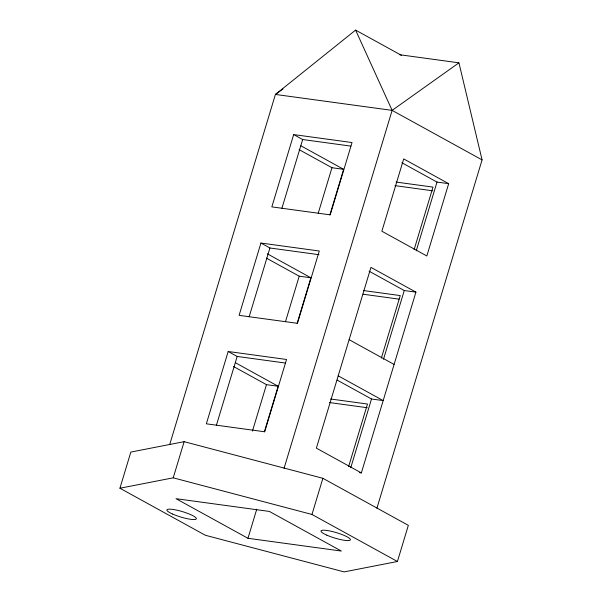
<?xml version="1.0" encoding="UTF-8"?>
<svg xmlns="http://www.w3.org/2000/svg" width="602" height="602" viewBox="0 0 602 602"><rect width="100%" height="100%" fill="white"/><g stroke="black" fill="none" stroke-linecap="round" stroke-linejoin="round"><path stroke-width="0.9" d="M119.926 488.23L130.837 452.072L184.137 441.672L322.883 478.304L408.337 525.343L397.425 561.5L344.126 571.9L205.372 535.268L119.926 488.23L173.218 477.822L311.971 514.462L397.425 561.5M169.787 444.291L275.415 94.439L355.601 30.1L401.391 55.309M173.218 477.822L184.137 441.672M228.181 351.5L206.351 423.816L264.707 431.784L286.537 359.477L228.181 351.5L237.173 356.452L285.348 363.036M260.929 243.042L239.099 315.35L297.456 323.319L319.286 251.011L260.929 243.042L269.922 247.994L319.015 254.699M293.678 134.577L271.841 206.885L330.205 214.854L352.035 142.546L293.678 134.577L302.671 139.529L350.838 146.105M216.427 425.193L237.173 356.452M249.168 316.727L269.922 247.994M281.917 208.269L302.671 139.529M252.449 431.07L266.468 384.655L233.584 366.55M285.468 321.716L299.217 276.19L266.332 258.092M318.217 213.251L331.958 167.725L299.081 149.627M264.391 431.777L278.139 386.243L235.39 362.72M297.14 323.312L310.888 277.785L267.318 253.803M329.888 214.846L343.629 169.32L300.887 145.789M247.964 538.293L176.01 498.682L269.38 511.437L341.342 551.048L247.964 538.293L256.753 509.194M284.054 468.326L392.128 110.377L458.935 62.826L482.074 159.891L376.912 508.208M311.971 514.462L322.883 478.304M348.626 466.527L367.491 404.032L330.588 398.998M381.375 358.062L400.24 295.574L363.337 290.533M414.123 249.597L432.988 187.109L396.086 182.067M350.755 467.739L371.509 398.998L337.165 380.095M383.504 359.274L404.258 290.54L369.094 271.186M416.253 250.816L436.999 182.075L401.843 162.721M361.35 472.901L415.929 292.128L370.952 267.378L316.374 448.144L361.35 472.901L359.552 472.66M448.671 183.67L426.841 255.978L381.871 231.221L403.701 158.913L448.671 183.67L436.999 182.075M283 89.036L275.415 94.439L392.128 110.377L482.074 159.891M399.653 54.729L458.935 62.826M331.958 167.725L343.629 169.32M394.935 185.634L432.755 190.804M299.217 276.19L310.888 277.785M404.258 290.54L415.929 292.128M363.111 294.227L399.088 299.141M266.468 384.655L278.139 386.243M371.509 398.998L383.181 400.593L338.204 375.836M329.437 402.557L367.265 407.727M349.122 339.686L394.099 364.443M355.601 30.1L392.128 110.377M172.699 514.085A15.366 2.829 16.8 0 0 196.252 518.969A15.366 2.829 16.8 0 0 175.972 509.969A15.366 2.829 16.8 0 0 172.699 514.085M326.758 535.125A15.366 2.829 16.8 0 0 350.319 540.009A15.366 2.829 16.8 0 0 330.039 531.017A15.366 2.829 16.8 0 0 326.758 535.125"/></g></svg>
